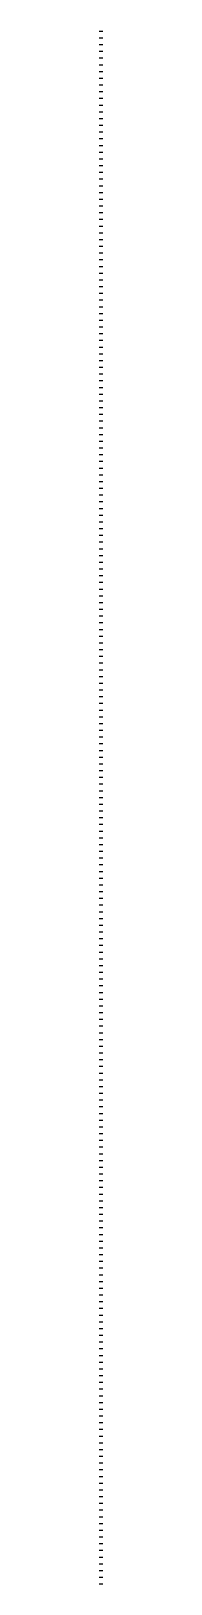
# Model space of a CAD drawing. Extents: x -13000 to 3070, y -764 to 30585.
# Drawn here: x -13000 to -12999, y 930 to 1392 of the extents above; entities that cross this region are included whole.
import ezdxf

# ---------------------------------------------------------------- set-up
doc = ezdxf.new("R2010")
doc.units = 0
for name, color, linetype in [('COTA', 241, 'Continuous'), ('Painéis', 200, 'Continuous'), ('SARR_3.5x7', 81, 'Continuous')]:
    doc.layers.add(name, color=color, linetype=linetype)

msp = doc.modelspace()

# ---------------------------------------------------------------- linework, layer by layer
for p, q in [((-13000, 1392), (-12999, 1392)), ((-13000, 1390), (-12999, 1390)), ((-13000, 1388), (-12999, 1388)), ((-13000, 1386), (-12999, 1386)), ((-13000, 1384), (-12999, 1384)), ((-13000, 1382), (-12999, 1382)), ((-13000, 1380), (-12999, 1380)), ((-13000, 1378), (-12999, 1378)), ((-13000, 1376), (-12999, 1376)), ((-13000, 1374), (-12999, 1374)), ((-13000, 1372), (-12999, 1372)), ((-13000, 1370), (-12999, 1370)), ((-13000, 1368), (-12999, 1368)), ((-13000, 1366), (-12999, 1366)), ((-13000, 1364), (-12999, 1364)), ((-13000, 1362), (-12999, 1362)), ((-13000, 1360), (-12999, 1360)), ((-13000, 1358), (-12999, 1358)), ((-13000, 1356), (-12999, 1356)), ((-13000, 1354), (-12999, 1354)), ((-13000, 1352), (-12999, 1352)), ((-13000, 1350), (-12999, 1350)), ((-13000, 1348), (-12999, 1348)), ((-13000, 1346), (-12999, 1346)), ((-13000, 1344), (-12999, 1344)), ((-13000, 1342), (-12999, 1342)), ((-13000, 1340), (-12999, 1340)), ((-13000, 1338), (-12999, 1338)), ((-13000, 1336), (-12999, 1336)), ((-13000, 1334), (-12999, 1334)), ((-13000, 1332), (-12999, 1332)), ((-13000, 1330), (-12999, 1330)), ((-13000, 1328), (-12999, 1328)), ((-13000, 1326), (-12999, 1326)), ((-13000, 1324), (-12999, 1324)), ((-13000, 1322), (-12999, 1322)), ((-13000, 1320), (-12999, 1320)), ((-13000, 1318), (-12999, 1318)), ((-13000, 1316), (-12999, 1316)), ((-13000, 1314), (-12999, 1314)), ((-13000, 1312), (-12999, 1312)), ((-13000, 1310), (-12999, 1310)), ((-13000, 1308), (-12999, 1308)), ((-13000, 1306), (-12999, 1306)), ((-13000, 1304), (-12999, 1304)), ((-13000, 1302), (-12999, 1302)), ((-13000, 1300), (-12999, 1300)), ((-13000, 1298), (-12999, 1298)), ((-13000, 1296), (-12999, 1296)), ((-13000, 1294), (-12999, 1294)), ((-13000, 1292), (-12999, 1292)), ((-13000, 1290), (-12999, 1290)), ((-13000, 1288), (-12999, 1288)), ((-13000, 1286), (-12999, 1286)), ((-13000, 1284), (-12999, 1284)), ((-13000, 1282), (-12999, 1282)), ((-13000, 1280), (-12999, 1280)), ((-13000, 1278), (-12999, 1278)), ((-13000, 1276), (-12999, 1276)), ((-13000, 1274), (-12999, 1274)), ((-13000, 1272), (-12999, 1272)), ((-13000, 1270), (-12999, 1270)), ((-13000, 1268), (-12999, 1268)), ((-13000, 1266), (-12999, 1266)), ((-13000, 1264), (-12999, 1264)), ((-13000, 1262), (-12999, 1262)), ((-13000, 1260), (-12999, 1260)), ((-13000, 1258), (-12999, 1258)), ((-13000, 1256), (-12999, 1256)), ((-13000, 1254), (-12999, 1254)), ((-13000, 1252), (-12999, 1252)), ((-13000, 1250), (-12999, 1250)), ((-13000, 1248), (-12999, 1248)), ((-13000, 1246), (-12999, 1246)), ((-13000, 1244), (-12999, 1244)), ((-13000, 1242), (-12999, 1242)), ((-13000, 1240), (-12999, 1240)), ((-13000, 1238), (-12999, 1238)), ((-13000, 1236), (-12999, 1236)), ((-13000, 1234), (-12999, 1234)), ((-13000, 1232), (-12999, 1232)), ((-13000, 1230), (-12999, 1230)), ((-13000, 1228), (-12999, 1228)), ((-13000, 1226), (-12999, 1226)), ((-13000, 1224), (-12999, 1224)), ((-13000, 1222), (-12999, 1222)), ((-13000, 1220), (-12999, 1220)), ((-13000, 1218), (-12999, 1218)), ((-13000, 1216), (-12999, 1216)), ((-13000, 1214), (-12999, 1214)), ((-13000, 1212), (-12999, 1212)), ((-13000, 1210), (-12999, 1210)), ((-13000, 1208), (-12999, 1208)), ((-13000, 1206), (-12999, 1206)), ((-13000, 1204), (-12999, 1204)), ((-13000, 1202), (-12999, 1202)), ((-13000, 1200), (-12999, 1200)), ((-13000, 1198), (-12999, 1198)), ((-13000, 1196), (-12999, 1196)), ((-13000, 1194), (-12999, 1194)), ((-13000, 1192), (-12999, 1192)), ((-13000, 1190), (-12999, 1190)), ((-13000, 1188), (-12999, 1188)), ((-13000, 1186), (-12999, 1186)), ((-13000, 1184), (-12999, 1184)), ((-13000, 1182), (-12999, 1182)), ((-13000, 1180), (-12999, 1180)), ((-13000, 1178), (-12999, 1178)), ((-13000, 1176), (-12999, 1176)), ((-13000, 1174), (-12999, 1174)), ((-13000, 1172), (-12999, 1172)), ((-13000, 1170), (-12999, 1170)), ((-13000, 1168), (-12999, 1168)), ((-13000, 1166), (-12999, 1166)), ((-13000, 1164), (-12999, 1164)), ((-13000, 1162), (-12999, 1162)), ((-13000, 1160), (-12999, 1160)), ((-13000, 1158), (-12999, 1158)), ((-13000, 1156), (-12999, 1156)), ((-13000, 1154), (-12999, 1154)), ((-13000, 1152), (-12999, 1152)), ((-13000, 1150), (-12999, 1150)), ((-13000, 1148), (-12999, 1148)), ((-13000, 1146), (-12999, 1146)), ((-13000, 1144), (-12999, 1144)), ((-13000, 1142), (-12999, 1142)), ((-13000, 1140), (-12999, 1140)), ((-13000, 1138), (-12999, 1138)), ((-13000, 1136), (-12999, 1136)), ((-13000, 1134), (-12999, 1134)), ((-13000, 1132), (-12999, 1132)), ((-13000, 1130), (-12999, 1130)), ((-13000, 1128), (-12999, 1128)), ((-13000, 1126), (-12999, 1126)), ((-13000, 1124), (-12999, 1124)), ((-13000, 1122), (-12999, 1122)), ((-13000, 1120), (-12999, 1120)), ((-13000, 1118), (-12999, 1118)), ((-13000, 1116), (-12999, 1116)), ((-13000, 1114), (-12999, 1114)), ((-13000, 1112), (-12999, 1112)), ((-13000, 1110), (-12999, 1110)), ((-13000, 1108), (-12999, 1108)), ((-13000, 1106), (-12999, 1106)), ((-13000, 1104), (-12999, 1104)), ((-13000, 1102), (-12999, 1102)), ((-13000, 1100), (-12999, 1100)), ((-13000, 1098), (-12999, 1098)), ((-13000, 1096), (-12999, 1096)), ((-13000, 1094), (-12999, 1094)), ((-13000, 1092), (-12999, 1092)), ((-13000, 1090), (-12999, 1090)), ((-13000, 1088), (-12999, 1088)), ((-13000, 1086), (-12999, 1086)), ((-13000, 1084), (-12999, 1084)), ((-13000, 1082), (-12999, 1082)), ((-13000, 1080), (-12999, 1080)), ((-13000, 1078), (-12999, 1078)), ((-13000, 1076), (-12999, 1076)), ((-13000, 1074), (-12999, 1074)), ((-13000, 1072), (-12999, 1072)), ((-13000, 1070), (-12999, 1070)), ((-13000, 1068), (-12999, 1068)), ((-13000, 1066), (-12999, 1066)), ((-13000, 1064), (-12999, 1064)), ((-13000, 1062), (-12999, 1062)), ((-13000, 1060), (-12999, 1060)), ((-13000, 1058), (-12999, 1058)), ((-13000, 1056), (-12999, 1056)), ((-13000, 1054), (-12999, 1054)), ((-13000, 1052), (-12999, 1052)), ((-13000, 1050), (-12999, 1050)), ((-13000, 1048), (-12999, 1048)), ((-13000, 1046), (-12999, 1046)), ((-13000, 1044), (-12999, 1044)), ((-13000, 1042), (-12999, 1042)), ((-13000, 1040), (-12999, 1040)), ((-13000, 1038), (-12999, 1038)), ((-13000, 1036), (-12999, 1036)), ((-13000, 1034), (-12999, 1034)), ((-13000, 1032), (-12999, 1032)), ((-13000, 1030), (-12999, 1030)), ((-13000, 1028), (-12999, 1028)), ((-13000, 1026), (-12999, 1026)), ((-13000, 1024), (-12999, 1024)), ((-13000, 1022), (-12999, 1022)), ((-13000, 1020), (-12999, 1020)), ((-13000, 1018), (-12999, 1018)), ((-13000, 1016), (-12999, 1016)), ((-13000, 1014), (-12999, 1014)), ((-13000, 1012), (-12999, 1012)), ((-13000, 1010), (-12999, 1010)), ((-13000, 1008), (-12999, 1008)), ((-13000, 1006), (-12999, 1006)), ((-13000, 1004), (-12999, 1004)), ((-13000, 1002), (-12999, 1002)), ((-13000, 1000), (-12999, 1000)), ((-13000, 998), (-12999, 998)), ((-13000, 996), (-12999, 996)), ((-13000, 994), (-12999, 994)), ((-13000, 992), (-12999, 992)), ((-13000, 990), (-12999, 990)), ((-13000, 988), (-12999, 988)), ((-13000, 986), (-12999, 986)), ((-13000, 984), (-12999, 984)), ((-13000, 982), (-12999, 982)), ((-13000, 980), (-12999, 980)), ((-13000, 978), (-12999, 978)), ((-13000, 976), (-12999, 976)), ((-13000, 974), (-12999, 974)), ((-13000, 972), (-12999, 972)), ((-13000, 970), (-12999, 970)), ((-13000, 968), (-12999, 968)), ((-13000, 966), (-12999, 966)), ((-13000, 964), (-12999, 964)), ((-13000, 962), (-12999, 962)), ((-13000, 960), (-12999, 960)), ((-13000, 958), (-12999, 958)), ((-13000, 956), (-12999, 956)), ((-13000, 954), (-12999, 954)), ((-13000, 952), (-12999, 952)), ((-13000, 950), (-12999, 950)), ((-13000, 948), (-12999, 948)), ((-13000, 946), (-12999, 946)), ((-13000, 944), (-12999, 944)), ((-13000, 942), (-12999, 942)), ((-13000, 940), (-12999, 940)), ((-13000, 938), (-12999, 938)), ((-13000, 936), (-12999, 936)), ((-13000, 934), (-12999, 934)), ((-13000, 932), (-12999, 932)), ((-13000, 930), (-12999, 930))]:
    msp.add_line(p, q)
at = {"layer": 'COTA'}
for p, q in [((-13000, 1392), (-12999, 1392)), ((-13000, 1390), (-12999, 1390)), ((-13000, 1388), (-12999, 1388)), ((-13000, 1386), (-12999, 1386)), ((-13000, 1384), (-12999, 1384)), ((-13000, 1382), (-12999, 1382)), ((-13000, 1380), (-12999, 1380)), ((-13000, 1378), (-12999, 1378)), ((-13000, 1376), (-12999, 1376)), ((-13000, 1374), (-12999, 1374)), ((-13000, 1372), (-12999, 1372)), ((-13000, 1370), (-12999, 1370)), ((-13000, 1368), (-12999, 1368)), ((-13000, 1366), (-12999, 1366)), ((-13000, 1364), (-12999, 1364)), ((-13000, 1362), (-12999, 1362)), ((-13000, 1360), (-12999, 1360)), ((-13000, 1358), (-12999, 1358)), ((-13000, 1356), (-12999, 1356)), ((-13000, 1354), (-12999, 1354)), ((-13000, 1352), (-12999, 1352)), ((-13000, 1350), (-12999, 1350)), ((-13000, 1348), (-12999, 1348)), ((-13000, 1346), (-12999, 1346)), ((-13000, 1344), (-12999, 1344)), ((-13000, 1342), (-12999, 1342)), ((-13000, 1340), (-12999, 1340)), ((-13000, 1338), (-12999, 1338)), ((-13000, 1336), (-12999, 1336)), ((-13000, 1334), (-12999, 1334)), ((-13000, 1332), (-12999, 1332)), ((-13000, 1330), (-12999, 1330)), ((-13000, 1328), (-12999, 1328)), ((-13000, 1326), (-12999, 1326)), ((-13000, 1324), (-12999, 1324)), ((-13000, 1322), (-12999, 1322)), ((-13000, 1320), (-12999, 1320)), ((-13000, 1318), (-12999, 1318)), ((-13000, 1316), (-12999, 1316)), ((-13000, 1314), (-12999, 1314)), ((-13000, 1312), (-12999, 1312)), ((-13000, 1310), (-12999, 1310)), ((-13000, 1308), (-12999, 1308)), ((-13000, 1306), (-12999, 1306)), ((-13000, 1304), (-12999, 1304)), ((-13000, 1302), (-12999, 1302)), ((-13000, 1300), (-12999, 1300)), ((-13000, 1298), (-12999, 1298)), ((-13000, 1296), (-12999, 1296)), ((-13000, 1294), (-12999, 1294)), ((-13000, 1292), (-12999, 1292)), ((-13000, 1290), (-12999, 1290)), ((-13000, 1288), (-12999, 1288)), ((-13000, 1286), (-12999, 1286)), ((-13000, 1284), (-12999, 1284)), ((-13000, 1282), (-12999, 1282)), ((-13000, 1280), (-12999, 1280)), ((-13000, 1278), (-12999, 1278)), ((-13000, 1276), (-12999, 1276)), ((-13000, 1274), (-12999, 1274)), ((-13000, 1272), (-12999, 1272)), ((-13000, 1270), (-12999, 1270)), ((-13000, 1268), (-12999, 1268)), ((-13000, 1266), (-12999, 1266)), ((-13000, 1264), (-12999, 1264)), ((-13000, 1262), (-12999, 1262)), ((-13000, 1260), (-12999, 1260)), ((-13000, 1258), (-12999, 1258)), ((-13000, 1256), (-12999, 1256)), ((-13000, 1254), (-12999, 1254)), ((-13000, 1252), (-12999, 1252)), ((-13000, 1250), (-12999, 1250)), ((-13000, 1248), (-12999, 1248)), ((-13000, 1246), (-12999, 1246)), ((-13000, 1244), (-12999, 1244)), ((-13000, 1242), (-12999, 1242)), ((-13000, 1240), (-12999, 1240)), ((-13000, 1238), (-12999, 1238)), ((-13000, 1236), (-12999, 1236)), ((-13000, 1234), (-12999, 1234)), ((-13000, 1232), (-12999, 1232)), ((-13000, 1230), (-12999, 1230)), ((-13000, 1228), (-12999, 1228)), ((-13000, 1226), (-12999, 1226)), ((-13000, 1224), (-12999, 1224)), ((-13000, 1222), (-12999, 1222)), ((-13000, 1220), (-12999, 1220)), ((-13000, 1218), (-12999, 1218)), ((-13000, 1216), (-12999, 1216)), ((-13000, 1214), (-12999, 1214)), ((-13000, 1212), (-12999, 1212)), ((-13000, 1210), (-12999, 1210)), ((-13000, 1208), (-12999, 1208)), ((-13000, 1206), (-12999, 1206)), ((-13000, 1204), (-12999, 1204)), ((-13000, 1202), (-12999, 1202)), ((-13000, 1200), (-12999, 1200)), ((-13000, 1198), (-12999, 1198)), ((-13000, 1196), (-12999, 1196)), ((-13000, 1194), (-12999, 1194)), ((-13000, 1192), (-12999, 1192)), ((-13000, 1190), (-12999, 1190)), ((-13000, 1188), (-12999, 1188)), ((-13000, 1186), (-12999, 1186)), ((-13000, 1184), (-12999, 1184)), ((-13000, 1182), (-12999, 1182)), ((-13000, 1180), (-12999, 1180)), ((-13000, 1178), (-12999, 1178)), ((-13000, 1176), (-12999, 1176)), ((-13000, 1174), (-12999, 1174)), ((-13000, 1172), (-12999, 1172)), ((-13000, 1170), (-12999, 1170)), ((-13000, 1168), (-12999, 1168)), ((-13000, 1166), (-12999, 1166)), ((-13000, 1164), (-12999, 1164)), ((-13000, 1162), (-12999, 1162)), ((-13000, 1160), (-12999, 1160)), ((-13000, 1158), (-12999, 1158)), ((-13000, 1156), (-12999, 1156)), ((-13000, 1154), (-12999, 1154)), ((-13000, 1152), (-12999, 1152)), ((-13000, 1150), (-12999, 1150)), ((-13000, 1148), (-12999, 1148)), ((-13000, 1146), (-12999, 1146)), ((-13000, 1144), (-12999, 1144)), ((-13000, 1142), (-12999, 1142)), ((-13000, 1140), (-12999, 1140)), ((-13000, 1138), (-12999, 1138)), ((-13000, 1136), (-12999, 1136)), ((-13000, 1134), (-12999, 1134)), ((-13000, 1132), (-12999, 1132)), ((-13000, 1130), (-12999, 1130)), ((-13000, 1128), (-12999, 1128)), ((-13000, 1126), (-12999, 1126)), ((-13000, 1124), (-12999, 1124)), ((-13000, 1122), (-12999, 1122)), ((-13000, 1120), (-12999, 1120)), ((-13000, 1118), (-12999, 1118)), ((-13000, 1116), (-12999, 1116)), ((-13000, 1114), (-12999, 1114)), ((-13000, 1112), (-12999, 1112)), ((-13000, 1110), (-12999, 1110)), ((-13000, 1108), (-12999, 1108)), ((-13000, 1106), (-12999, 1106)), ((-13000, 1104), (-12999, 1104)), ((-13000, 1102), (-12999, 1102)), ((-13000, 1100), (-12999, 1100)), ((-13000, 1098), (-12999, 1098)), ((-13000, 1096), (-12999, 1096)), ((-13000, 1094), (-12999, 1094)), ((-13000, 1092), (-12999, 1092)), ((-13000, 1090), (-12999, 1090)), ((-13000, 1088), (-12999, 1088)), ((-13000, 1086), (-12999, 1086)), ((-13000, 1084), (-12999, 1084)), ((-13000, 1082), (-12999, 1082)), ((-13000, 1080), (-12999, 1080)), ((-13000, 1078), (-12999, 1078)), ((-13000, 1076), (-12999, 1076)), ((-13000, 1074), (-12999, 1074)), ((-13000, 1072), (-12999, 1072)), ((-13000, 1070), (-12999, 1070)), ((-13000, 1068), (-12999, 1068)), ((-13000, 1066), (-12999, 1066)), ((-13000, 1064), (-12999, 1064)), ((-13000, 1062), (-12999, 1062)), ((-13000, 1060), (-12999, 1060)), ((-13000, 1058), (-12999, 1058)), ((-13000, 1056), (-12999, 1056)), ((-13000, 1054), (-12999, 1054)), ((-13000, 1052), (-12999, 1052)), ((-13000, 1050), (-12999, 1050)), ((-13000, 1048), (-12999, 1048)), ((-13000, 1046), (-12999, 1046)), ((-13000, 1044), (-12999, 1044)), ((-13000, 1042), (-12999, 1042)), ((-13000, 1040), (-12999, 1040)), ((-13000, 1038), (-12999, 1038)), ((-13000, 1036), (-12999, 1036)), ((-13000, 1034), (-12999, 1034)), ((-13000, 1032), (-12999, 1032)), ((-13000, 1030), (-12999, 1030)), ((-13000, 1028), (-12999, 1028)), ((-13000, 1026), (-12999, 1026)), ((-13000, 1024), (-12999, 1024)), ((-13000, 1022), (-12999, 1022)), ((-13000, 1020), (-12999, 1020)), ((-13000, 1018), (-12999, 1018)), ((-13000, 1016), (-12999, 1016)), ((-13000, 1014), (-12999, 1014)), ((-13000, 1012), (-12999, 1012)), ((-13000, 1010), (-12999, 1010)), ((-13000, 1008), (-12999, 1008)), ((-13000, 1006), (-12999, 1006)), ((-13000, 1004), (-12999, 1004)), ((-13000, 1002), (-12999, 1002)), ((-13000, 1000), (-12999, 1000)), ((-13000, 998), (-12999, 998)), ((-13000, 996), (-12999, 996)), ((-13000, 994), (-12999, 994)), ((-13000, 992), (-12999, 992)), ((-13000, 990), (-12999, 990)), ((-13000, 988), (-12999, 988)), ((-13000, 986), (-12999, 986)), ((-13000, 984), (-12999, 984)), ((-13000, 982), (-12999, 982)), ((-13000, 980), (-12999, 980)), ((-13000, 978), (-12999, 978)), ((-13000, 976), (-12999, 976)), ((-13000, 974), (-12999, 974)), ((-13000, 972), (-12999, 972)), ((-13000, 970), (-12999, 970)), ((-13000, 968), (-12999, 968)), ((-13000, 966), (-12999, 966)), ((-13000, 964), (-12999, 964)), ((-13000, 962), (-12999, 962)), ((-13000, 960), (-12999, 960)), ((-13000, 958), (-12999, 958)), ((-13000, 956), (-12999, 956)), ((-13000, 954), (-12999, 954)), ((-13000, 952), (-12999, 952)), ((-13000, 950), (-12999, 950)), ((-13000, 948), (-12999, 948)), ((-13000, 946), (-12999, 946)), ((-13000, 944), (-12999, 944)), ((-13000, 942), (-12999, 942)), ((-13000, 940), (-12999, 940)), ((-13000, 938), (-12999, 938)), ((-13000, 936), (-12999, 936)), ((-13000, 934), (-12999, 934)), ((-13000, 932), (-12999, 932)), ((-13000, 930), (-12999, 930))]:
    msp.add_line(p, q, dxfattribs=at)
at = {"layer": 'Painéis'}
for p, q in [((-13000, 1392), (-12999, 1392)), ((-13000, 1390), (-12999, 1390)), ((-13000, 1388), (-12999, 1388)), ((-13000, 1386), (-12999, 1386)), ((-13000, 1384), (-12999, 1384)), ((-13000, 1382), (-12999, 1382)), ((-13000, 1380), (-12999, 1380)), ((-13000, 1378), (-12999, 1378)), ((-13000, 1376), (-12999, 1376)), ((-13000, 1374), (-12999, 1374)), ((-13000, 1372), (-12999, 1372)), ((-13000, 1370), (-12999, 1370)), ((-13000, 1368), (-12999, 1368)), ((-13000, 1366), (-12999, 1366)), ((-13000, 1364), (-12999, 1364)), ((-13000, 1362), (-12999, 1362)), ((-13000, 1360), (-12999, 1360)), ((-13000, 1358), (-12999, 1358)), ((-13000, 1356), (-12999, 1356)), ((-13000, 1354), (-12999, 1354)), ((-13000, 1352), (-12999, 1352)), ((-13000, 1350), (-12999, 1350)), ((-13000, 1348), (-12999, 1348)), ((-13000, 1346), (-12999, 1346)), ((-13000, 1344), (-12999, 1344)), ((-13000, 1342), (-12999, 1342)), ((-13000, 1340), (-12999, 1340)), ((-13000, 1338), (-12999, 1338)), ((-13000, 1336), (-12999, 1336)), ((-13000, 1334), (-12999, 1334)), ((-13000, 1332), (-12999, 1332)), ((-13000, 1330), (-12999, 1330)), ((-13000, 1328), (-12999, 1328)), ((-13000, 1326), (-12999, 1326)), ((-13000, 1324), (-12999, 1324)), ((-13000, 1322), (-12999, 1322)), ((-13000, 1320), (-12999, 1320)), ((-13000, 1318), (-12999, 1318)), ((-13000, 1316), (-12999, 1316)), ((-13000, 1314), (-12999, 1314)), ((-13000, 1312), (-12999, 1312)), ((-13000, 1310), (-12999, 1310)), ((-13000, 1308), (-12999, 1308)), ((-13000, 1306), (-12999, 1306)), ((-13000, 1304), (-12999, 1304)), ((-13000, 1302), (-12999, 1302)), ((-13000, 1300), (-12999, 1300)), ((-13000, 1298), (-12999, 1298)), ((-13000, 1296), (-12999, 1296)), ((-13000, 1294), (-12999, 1294)), ((-13000, 1292), (-12999, 1292)), ((-13000, 1290), (-12999, 1290)), ((-13000, 1288), (-12999, 1288)), ((-13000, 1286), (-12999, 1286)), ((-13000, 1284), (-12999, 1284)), ((-13000, 1282), (-12999, 1282)), ((-13000, 1280), (-12999, 1280)), ((-13000, 1278), (-12999, 1278)), ((-13000, 1276), (-12999, 1276)), ((-13000, 1274), (-12999, 1274)), ((-13000, 1272), (-12999, 1272)), ((-13000, 1270), (-12999, 1270)), ((-13000, 1268), (-12999, 1268)), ((-13000, 1266), (-12999, 1266)), ((-13000, 1264), (-12999, 1264)), ((-13000, 1262), (-12999, 1262)), ((-13000, 1260), (-12999, 1260)), ((-13000, 1258), (-12999, 1258)), ((-13000, 1256), (-12999, 1256)), ((-13000, 1254), (-12999, 1254)), ((-13000, 1252), (-12999, 1252)), ((-13000, 1250), (-12999, 1250)), ((-13000, 1248), (-12999, 1248)), ((-13000, 1246), (-12999, 1246)), ((-13000, 1244), (-12999, 1244)), ((-13000, 1242), (-12999, 1242)), ((-13000, 1240), (-12999, 1240)), ((-13000, 1238), (-12999, 1238)), ((-13000, 1236), (-12999, 1236)), ((-13000, 1234), (-12999, 1234)), ((-13000, 1232), (-12999, 1232)), ((-13000, 1230), (-12999, 1230)), ((-13000, 1228), (-12999, 1228)), ((-13000, 1226), (-12999, 1226)), ((-13000, 1224), (-12999, 1224)), ((-13000, 1222), (-12999, 1222)), ((-13000, 1220), (-12999, 1220)), ((-13000, 1218), (-12999, 1218)), ((-13000, 1216), (-12999, 1216)), ((-13000, 1214), (-12999, 1214)), ((-13000, 1212), (-12999, 1212)), ((-13000, 1210), (-12999, 1210)), ((-13000, 1208), (-12999, 1208)), ((-13000, 1206), (-12999, 1206)), ((-13000, 1204), (-12999, 1204)), ((-13000, 1202), (-12999, 1202)), ((-13000, 1200), (-12999, 1200)), ((-13000, 1198), (-12999, 1198)), ((-13000, 1196), (-12999, 1196)), ((-13000, 1194), (-12999, 1194)), ((-13000, 1192), (-12999, 1192)), ((-13000, 1190), (-12999, 1190)), ((-13000, 1188), (-12999, 1188)), ((-13000, 1186), (-12999, 1186)), ((-13000, 1184), (-12999, 1184)), ((-13000, 1182), (-12999, 1182)), ((-13000, 1180), (-12999, 1180)), ((-13000, 1178), (-12999, 1178)), ((-13000, 1176), (-12999, 1176)), ((-13000, 1174), (-12999, 1174)), ((-13000, 1172), (-12999, 1172)), ((-13000, 1170), (-12999, 1170)), ((-13000, 1168), (-12999, 1168)), ((-13000, 1166), (-12999, 1166)), ((-13000, 1164), (-12999, 1164)), ((-13000, 1162), (-12999, 1162)), ((-13000, 1160), (-12999, 1160)), ((-13000, 1158), (-12999, 1158)), ((-13000, 1156), (-12999, 1156)), ((-13000, 1154), (-12999, 1154)), ((-13000, 1152), (-12999, 1152)), ((-13000, 1150), (-12999, 1150)), ((-13000, 1148), (-12999, 1148)), ((-13000, 1146), (-12999, 1146)), ((-13000, 1144), (-12999, 1144)), ((-13000, 1142), (-12999, 1142)), ((-13000, 1140), (-12999, 1140)), ((-13000, 1138), (-12999, 1138)), ((-13000, 1136), (-12999, 1136)), ((-13000, 1134), (-12999, 1134)), ((-13000, 1132), (-12999, 1132)), ((-13000, 1130), (-12999, 1130)), ((-13000, 1128), (-12999, 1128)), ((-13000, 1126), (-12999, 1126)), ((-13000, 1124), (-12999, 1124)), ((-13000, 1122), (-12999, 1122)), ((-13000, 1120), (-12999, 1120)), ((-13000, 1118), (-12999, 1118)), ((-13000, 1116), (-12999, 1116)), ((-13000, 1114), (-12999, 1114)), ((-13000, 1112), (-12999, 1112)), ((-13000, 1110), (-12999, 1110)), ((-13000, 1108), (-12999, 1108)), ((-13000, 1106), (-12999, 1106)), ((-13000, 1104), (-12999, 1104)), ((-13000, 1102), (-12999, 1102)), ((-13000, 1100), (-12999, 1100)), ((-13000, 1098), (-12999, 1098)), ((-13000, 1096), (-12999, 1096)), ((-13000, 1094), (-12999, 1094)), ((-13000, 1092), (-12999, 1092)), ((-13000, 1090), (-12999, 1090)), ((-13000, 1088), (-12999, 1088)), ((-13000, 1086), (-12999, 1086)), ((-13000, 1084), (-12999, 1084)), ((-13000, 1082), (-12999, 1082)), ((-13000, 1080), (-12999, 1080)), ((-13000, 1078), (-12999, 1078)), ((-13000, 1076), (-12999, 1076)), ((-13000, 1074), (-12999, 1074)), ((-13000, 1072), (-12999, 1072)), ((-13000, 1070), (-12999, 1070)), ((-13000, 1068), (-12999, 1068)), ((-13000, 1066), (-12999, 1066)), ((-13000, 1064), (-12999, 1064)), ((-13000, 1062), (-12999, 1062)), ((-13000, 1060), (-12999, 1060)), ((-13000, 1058), (-12999, 1058)), ((-13000, 1056), (-12999, 1056)), ((-13000, 1054), (-12999, 1054)), ((-13000, 1052), (-12999, 1052)), ((-13000, 1050), (-12999, 1050)), ((-13000, 1048), (-12999, 1048)), ((-13000, 1046), (-12999, 1046)), ((-13000, 1044), (-12999, 1044)), ((-13000, 1042), (-12999, 1042)), ((-13000, 1040), (-12999, 1040)), ((-13000, 1038), (-12999, 1038)), ((-13000, 1036), (-12999, 1036)), ((-13000, 1034), (-12999, 1034)), ((-13000, 1032), (-12999, 1032)), ((-13000, 1030), (-12999, 1030)), ((-13000, 1028), (-12999, 1028)), ((-13000, 1026), (-12999, 1026)), ((-13000, 1024), (-12999, 1024)), ((-13000, 1022), (-12999, 1022)), ((-13000, 1020), (-12999, 1020)), ((-13000, 1018), (-12999, 1018)), ((-13000, 1016), (-12999, 1016)), ((-13000, 1014), (-12999, 1014)), ((-13000, 1012), (-12999, 1012)), ((-13000, 1010), (-12999, 1010)), ((-13000, 1008), (-12999, 1008)), ((-13000, 1006), (-12999, 1006)), ((-13000, 1004), (-12999, 1004)), ((-13000, 1002), (-12999, 1002)), ((-13000, 1000), (-12999, 1000)), ((-13000, 998), (-12999, 998)), ((-13000, 996), (-12999, 996)), ((-13000, 994), (-12999, 994)), ((-13000, 992), (-12999, 992)), ((-13000, 990), (-12999, 990)), ((-13000, 988), (-12999, 988)), ((-13000, 986), (-12999, 986)), ((-13000, 984), (-12999, 984)), ((-13000, 982), (-12999, 982)), ((-13000, 980), (-12999, 980)), ((-13000, 978), (-12999, 978)), ((-13000, 976), (-12999, 976)), ((-13000, 974), (-12999, 974)), ((-13000, 972), (-12999, 972)), ((-13000, 970), (-12999, 970)), ((-13000, 968), (-12999, 968)), ((-13000, 966), (-12999, 966)), ((-13000, 964), (-12999, 964)), ((-13000, 962), (-12999, 962)), ((-13000, 960), (-12999, 960)), ((-13000, 958), (-12999, 958)), ((-13000, 956), (-12999, 956)), ((-13000, 954), (-12999, 954)), ((-13000, 952), (-12999, 952)), ((-13000, 950), (-12999, 950)), ((-13000, 948), (-12999, 948)), ((-13000, 946), (-12999, 946)), ((-13000, 944), (-12999, 944)), ((-13000, 942), (-12999, 942)), ((-13000, 940), (-12999, 940)), ((-13000, 938), (-12999, 938)), ((-13000, 936), (-12999, 936)), ((-13000, 934), (-12999, 934)), ((-13000, 932), (-12999, 932)), ((-13000, 930), (-12999, 930))]:
    msp.add_line(p, q, dxfattribs=at)
at = {"layer": 'SARR_3.5x7'}
for p, q in [((-13000, 1392), (-12999, 1392)), ((-13000, 1390), (-12999, 1390)), ((-13000, 1388), (-12999, 1388)), ((-13000, 1386), (-12999, 1386)), ((-13000, 1384), (-12999, 1384)), ((-13000, 1382), (-12999, 1382)), ((-13000, 1380), (-12999, 1380)), ((-13000, 1378), (-12999, 1378)), ((-13000, 1376), (-12999, 1376)), ((-13000, 1374), (-12999, 1374)), ((-13000, 1372), (-12999, 1372)), ((-13000, 1370), (-12999, 1370)), ((-13000, 1368), (-12999, 1368)), ((-13000, 1366), (-12999, 1366)), ((-13000, 1364), (-12999, 1364)), ((-13000, 1362), (-12999, 1362)), ((-13000, 1360), (-12999, 1360)), ((-13000, 1358), (-12999, 1358)), ((-13000, 1356), (-12999, 1356)), ((-13000, 1354), (-12999, 1354)), ((-13000, 1352), (-12999, 1352)), ((-13000, 1350), (-12999, 1350)), ((-13000, 1348), (-12999, 1348)), ((-13000, 1346), (-12999, 1346)), ((-13000, 1344), (-12999, 1344)), ((-13000, 1342), (-12999, 1342)), ((-13000, 1340), (-12999, 1340)), ((-13000, 1338), (-12999, 1338)), ((-13000, 1336), (-12999, 1336)), ((-13000, 1334), (-12999, 1334)), ((-13000, 1332), (-12999, 1332)), ((-13000, 1330), (-12999, 1330)), ((-13000, 1328), (-12999, 1328)), ((-13000, 1326), (-12999, 1326)), ((-13000, 1324), (-12999, 1324)), ((-13000, 1322), (-12999, 1322)), ((-13000, 1320), (-12999, 1320)), ((-13000, 1318), (-12999, 1318)), ((-13000, 1316), (-12999, 1316)), ((-13000, 1314), (-12999, 1314)), ((-13000, 1312), (-12999, 1312)), ((-13000, 1310), (-12999, 1310)), ((-13000, 1308), (-12999, 1308)), ((-13000, 1306), (-12999, 1306)), ((-13000, 1304), (-12999, 1304)), ((-13000, 1302), (-12999, 1302)), ((-13000, 1300), (-12999, 1300)), ((-13000, 1298), (-12999, 1298)), ((-13000, 1296), (-12999, 1296)), ((-13000, 1294), (-12999, 1294)), ((-13000, 1292), (-12999, 1292)), ((-13000, 1290), (-12999, 1290)), ((-13000, 1288), (-12999, 1288)), ((-13000, 1286), (-12999, 1286)), ((-13000, 1284), (-12999, 1284)), ((-13000, 1282), (-12999, 1282)), ((-13000, 1280), (-12999, 1280)), ((-13000, 1278), (-12999, 1278)), ((-13000, 1276), (-12999, 1276)), ((-13000, 1274), (-12999, 1274)), ((-13000, 1272), (-12999, 1272)), ((-13000, 1270), (-12999, 1270)), ((-13000, 1268), (-12999, 1268)), ((-13000, 1266), (-12999, 1266)), ((-13000, 1264), (-12999, 1264)), ((-13000, 1262), (-12999, 1262)), ((-13000, 1260), (-12999, 1260)), ((-13000, 1258), (-12999, 1258)), ((-13000, 1256), (-12999, 1256)), ((-13000, 1254), (-12999, 1254)), ((-13000, 1252), (-12999, 1252)), ((-13000, 1250), (-12999, 1250)), ((-13000, 1248), (-12999, 1248)), ((-13000, 1246), (-12999, 1246)), ((-13000, 1244), (-12999, 1244)), ((-13000, 1242), (-12999, 1242)), ((-13000, 1240), (-12999, 1240)), ((-13000, 1238), (-12999, 1238)), ((-13000, 1236), (-12999, 1236)), ((-13000, 1234), (-12999, 1234)), ((-13000, 1232), (-12999, 1232)), ((-13000, 1230), (-12999, 1230)), ((-13000, 1228), (-12999, 1228)), ((-13000, 1226), (-12999, 1226)), ((-13000, 1224), (-12999, 1224)), ((-13000, 1222), (-12999, 1222)), ((-13000, 1220), (-12999, 1220)), ((-13000, 1218), (-12999, 1218)), ((-13000, 1216), (-12999, 1216)), ((-13000, 1214), (-12999, 1214)), ((-13000, 1212), (-12999, 1212)), ((-13000, 1210), (-12999, 1210)), ((-13000, 1208), (-12999, 1208)), ((-13000, 1206), (-12999, 1206)), ((-13000, 1204), (-12999, 1204)), ((-13000, 1202), (-12999, 1202)), ((-13000, 1200), (-12999, 1200)), ((-13000, 1198), (-12999, 1198)), ((-13000, 1196), (-12999, 1196)), ((-13000, 1194), (-12999, 1194)), ((-13000, 1192), (-12999, 1192)), ((-13000, 1190), (-12999, 1190)), ((-13000, 1188), (-12999, 1188)), ((-13000, 1186), (-12999, 1186)), ((-13000, 1184), (-12999, 1184)), ((-13000, 1182), (-12999, 1182)), ((-13000, 1180), (-12999, 1180)), ((-13000, 1178), (-12999, 1178)), ((-13000, 1176), (-12999, 1176)), ((-13000, 1174), (-12999, 1174)), ((-13000, 1172), (-12999, 1172)), ((-13000, 1170), (-12999, 1170)), ((-13000, 1168), (-12999, 1168)), ((-13000, 1166), (-12999, 1166)), ((-13000, 1164), (-12999, 1164)), ((-13000, 1162), (-12999, 1162)), ((-13000, 1160), (-12999, 1160)), ((-13000, 1158), (-12999, 1158)), ((-13000, 1156), (-12999, 1156)), ((-13000, 1154), (-12999, 1154)), ((-13000, 1152), (-12999, 1152)), ((-13000, 1150), (-12999, 1150)), ((-13000, 1148), (-12999, 1148)), ((-13000, 1146), (-12999, 1146)), ((-13000, 1144), (-12999, 1144)), ((-13000, 1142), (-12999, 1142)), ((-13000, 1140), (-12999, 1140)), ((-13000, 1138), (-12999, 1138)), ((-13000, 1136), (-12999, 1136)), ((-13000, 1134), (-12999, 1134)), ((-13000, 1132), (-12999, 1132)), ((-13000, 1130), (-12999, 1130)), ((-13000, 1128), (-12999, 1128)), ((-13000, 1126), (-12999, 1126)), ((-13000, 1124), (-12999, 1124)), ((-13000, 1122), (-12999, 1122)), ((-13000, 1120), (-12999, 1120)), ((-13000, 1118), (-12999, 1118)), ((-13000, 1116), (-12999, 1116)), ((-13000, 1114), (-12999, 1114)), ((-13000, 1112), (-12999, 1112)), ((-13000, 1110), (-12999, 1110)), ((-13000, 1108), (-12999, 1108)), ((-13000, 1106), (-12999, 1106)), ((-13000, 1104), (-12999, 1104)), ((-13000, 1102), (-12999, 1102)), ((-13000, 1100), (-12999, 1100)), ((-13000, 1098), (-12999, 1098)), ((-13000, 1096), (-12999, 1096)), ((-13000, 1094), (-12999, 1094)), ((-13000, 1092), (-12999, 1092)), ((-13000, 1090), (-12999, 1090)), ((-13000, 1088), (-12999, 1088)), ((-13000, 1086), (-12999, 1086)), ((-13000, 1084), (-12999, 1084)), ((-13000, 1082), (-12999, 1082)), ((-13000, 1080), (-12999, 1080)), ((-13000, 1078), (-12999, 1078)), ((-13000, 1076), (-12999, 1076)), ((-13000, 1074), (-12999, 1074)), ((-13000, 1072), (-12999, 1072)), ((-13000, 1070), (-12999, 1070)), ((-13000, 1068), (-12999, 1068)), ((-13000, 1066), (-12999, 1066)), ((-13000, 1064), (-12999, 1064)), ((-13000, 1062), (-12999, 1062)), ((-13000, 1060), (-12999, 1060)), ((-13000, 1058), (-12999, 1058)), ((-13000, 1056), (-12999, 1056)), ((-13000, 1054), (-12999, 1054)), ((-13000, 1052), (-12999, 1052)), ((-13000, 1050), (-12999, 1050)), ((-13000, 1048), (-12999, 1048)), ((-13000, 1046), (-12999, 1046)), ((-13000, 1044), (-12999, 1044)), ((-13000, 1042), (-12999, 1042)), ((-13000, 1040), (-12999, 1040)), ((-13000, 1038), (-12999, 1038)), ((-13000, 1036), (-12999, 1036)), ((-13000, 1034), (-12999, 1034)), ((-13000, 1032), (-12999, 1032)), ((-13000, 1030), (-12999, 1030)), ((-13000, 1028), (-12999, 1028)), ((-13000, 1026), (-12999, 1026)), ((-13000, 1024), (-12999, 1024)), ((-13000, 1022), (-12999, 1022)), ((-13000, 1020), (-12999, 1020)), ((-13000, 1018), (-12999, 1018)), ((-13000, 1016), (-12999, 1016)), ((-13000, 1014), (-12999, 1014)), ((-13000, 1012), (-12999, 1012)), ((-13000, 1010), (-12999, 1010)), ((-13000, 1008), (-12999, 1008)), ((-13000, 1006), (-12999, 1006)), ((-13000, 1004), (-12999, 1004)), ((-13000, 1002), (-12999, 1002)), ((-13000, 1000), (-12999, 1000)), ((-13000, 998), (-12999, 998)), ((-13000, 996), (-12999, 996)), ((-13000, 994), (-12999, 994)), ((-13000, 992), (-12999, 992)), ((-13000, 990), (-12999, 990)), ((-13000, 988), (-12999, 988)), ((-13000, 986), (-12999, 986)), ((-13000, 984), (-12999, 984)), ((-13000, 982), (-12999, 982)), ((-13000, 980), (-12999, 980)), ((-13000, 978), (-12999, 978)), ((-13000, 976), (-12999, 976)), ((-13000, 974), (-12999, 974)), ((-13000, 972), (-12999, 972)), ((-13000, 970), (-12999, 970)), ((-13000, 968), (-12999, 968)), ((-13000, 966), (-12999, 966)), ((-13000, 964), (-12999, 964)), ((-13000, 962), (-12999, 962)), ((-13000, 960), (-12999, 960)), ((-13000, 958), (-12999, 958)), ((-13000, 956), (-12999, 956)), ((-13000, 954), (-12999, 954)), ((-13000, 952), (-12999, 952)), ((-13000, 950), (-12999, 950)), ((-13000, 948), (-12999, 948)), ((-13000, 946), (-12999, 946)), ((-13000, 944), (-12999, 944)), ((-13000, 942), (-12999, 942)), ((-13000, 940), (-12999, 940)), ((-13000, 938), (-12999, 938)), ((-13000, 936), (-12999, 936)), ((-13000, 934), (-12999, 934)), ((-13000, 932), (-12999, 932)), ((-13000, 930), (-12999, 930))]:
    msp.add_line(p, q, dxfattribs=at)

doc.saveas('drawing.dxf')
